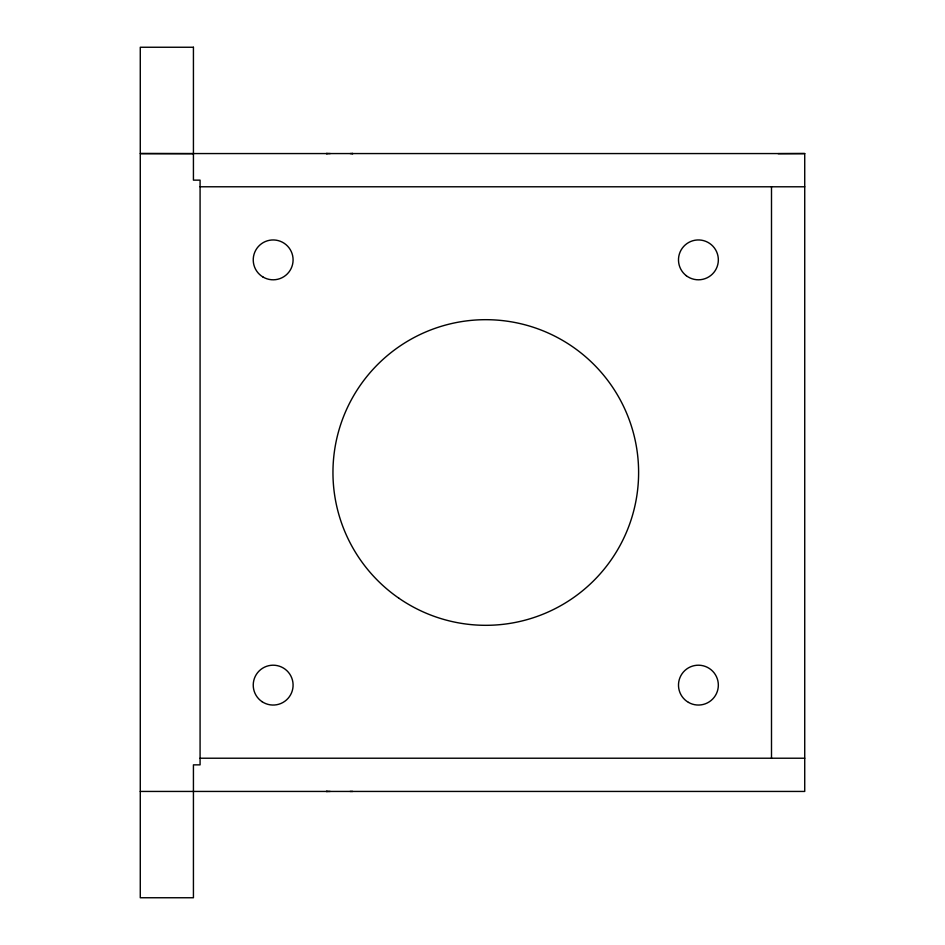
<?xml version="1.0" encoding="UTF-8"?>
<svg xmlns="http://www.w3.org/2000/svg" width="945" height="945" viewBox="0 0 945 945"><rect width="100%" height="100%" fill="white"/><g stroke="black" fill="none" stroke-linecap="round" stroke-linejoin="round"><path stroke-width="1.42" d="M352.721 791.437L350.087 791.437M778.148 153.669L804.727 153.562L804.727 791.437L140.273 791.437M327.336 153.562L326.32 153.562L330.218 153.562M351.883 153.562L352.898 153.562L350.158 153.562M327.265 791.437L326.368 791.437L330.148 791.437M804.727 153.562L140.273 153.562L193.43 153.669M200.08 186.779L804.727 186.791M200.08 758.221L804.727 758.221M771.498 186.791L771.498 758.221M193.43 47.25L140.273 47.25L140.273 897.75L193.43 897.75L193.43 764.859L200.08 764.859L200.08 180.141L193.43 180.141L193.43 47.25M398.814 598.161A152.83 152.818 0 0 0 638.099 484.986A152.83 152.818 0 0 0 420.442 334.353A152.83 152.818 0 0 0 398.814 598.161M686.283 275.692A19.939 19.939 0 0 0 718.176 262.474A19.939 19.939 0 0 0 690.783 241.459A19.939 19.939 0 0 0 686.283 275.692M688.444 702.383A19.939 19.939 0 0 0 718.342 685.125A19.939 19.939 0 0 0 688.444 667.867A19.939 19.939 0 0 0 688.444 702.383M263.005 277.027A19.939 19.939 0 0 0 293.092 260.099A19.939 19.939 0 0 0 263.395 242.499A19.939 19.939 0 0 0 263.005 277.027M262.013 701.651A19.939 19.939 0 0 0 293.044 686.519A19.939 19.939 0 0 0 264.435 667.205A19.939 19.939 0 0 0 262.013 701.651"/></g></svg>
